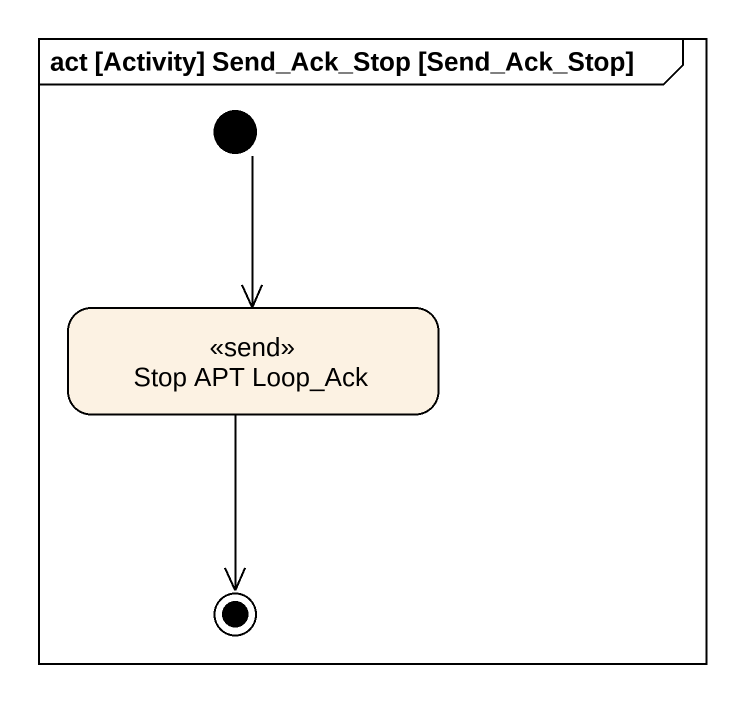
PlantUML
@startuml
mainframe act [Activity] Send_Ack_Stop [Send_Ack_Stop]
hide empty description
state "Stop APT Loop_Ack" as Stop_APT_Loop_Ack <<send>>
[*] --> Stop_APT_Loop_Ack
Stop_APT_Loop_Ack --> [*]
@enduml
